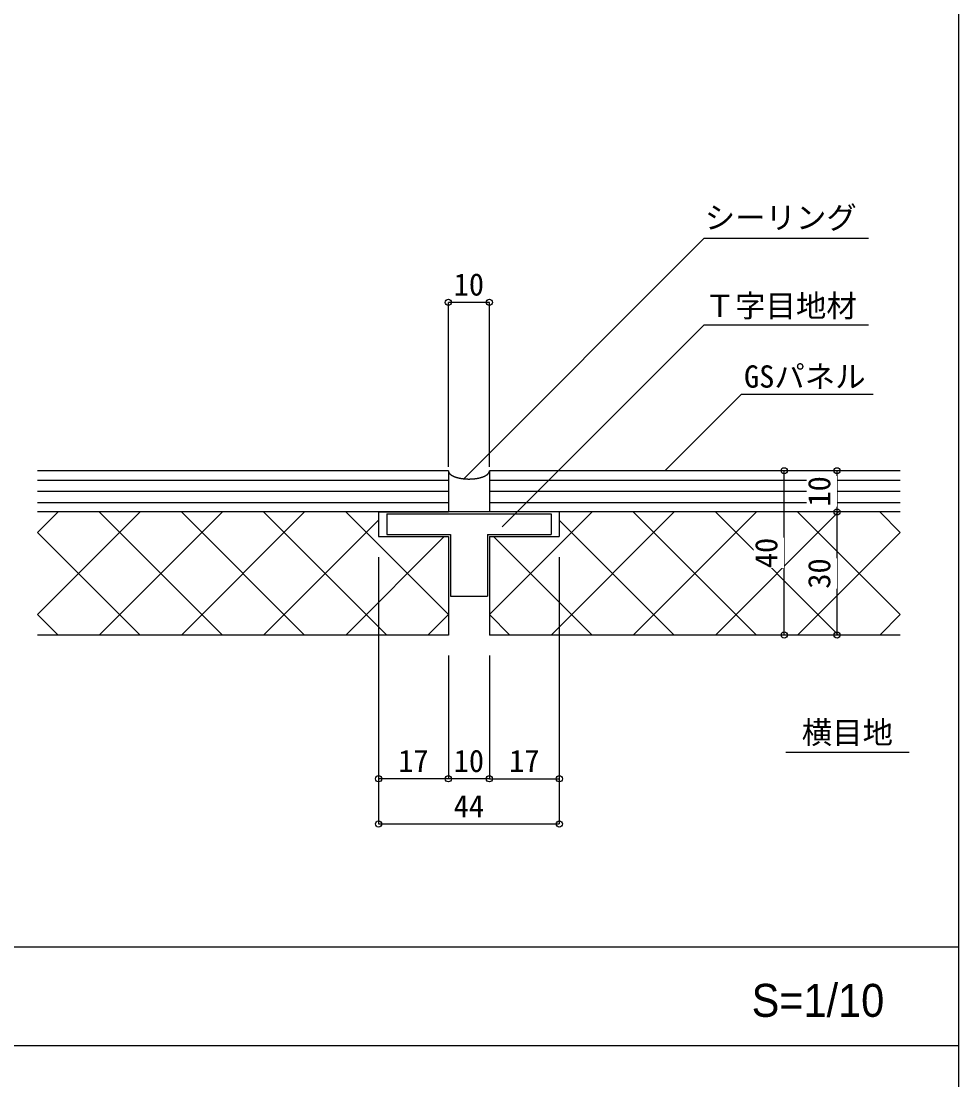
# Model space of a CAD drawing. Units: millimetres on the paper, enlarged 10 times, with parts at other scales. Extents: x 3821 to 7821, y 4568 to 7368.
# Drawn here: x 5727 to 6488, y 5560 to 6420 of the extents above; entities that cross this region are included whole.
import ezdxf
from ezdxf.enums import TextEntityAlignment as Align

# ---------------------------------------------------------------- set-up
doc = ezdxf.new("R2010")
doc.units = ezdxf.units.MM
doc.header["$LTSCALE"] = 10
for name, color, linetype in [('0-0', 7, 'Continuous'), ('1-0', 4, 'Continuous'), ('1-1', 4, 'Continuous'), ('1-2', 4, 'Continuous')]:
    doc.layers.add(name, color=color, linetype=linetype)
doc.styles.add('Arial', font='')
doc.styles.add('ＭＳ ゴシック', font='')
doc.styles.get('Arial').set_extended_font_data('Arial')
doc.styles.get('ＭＳ ゴシック').set_extended_font_data('MS Gothic')

msp = doc.modelspace()

# ---------------------------------------------------------------- linework, layer by layer
at = {"layer": '0-0', "color": 3}
for p, q in [((6487.52, 4818.18), (6487.52, 7368.18)), ((3820.85, 5668.18), (6487.52, 5668.18)), ((3820.85, 5588.18), (6487.52, 5588.18))]:
    msp.add_line(p, q, dxfattribs=at)
at = {"layer": '1-0'}
for p, q in [((6117.04, 6009.19), (6280.9, 6173.05)), ((6280.9, 6173.05), (6414.23, 6173.05)), ((6073.3, 6054.63), (5739.97, 6054.63)), ((6073.3, 6054.63), (6073.3, 6021.3)), ((6106.63, 6054.63), (6106.63, 6021.3)), ((6439.97, 6054.63), (6106.63, 6054.63)), ((6073.3, 6046.89), (5739.97, 6046.89)), ((6439.97, 6046.89), (6106.63, 6046.89)), ((6073.3, 6037.73), (5739.97, 6037.73)), ((6439.97, 6037.73), (6106.63, 6037.73)), ((6073.3, 6028.56), (5739.97, 6028.56)), ((6439.97, 6028.56), (6106.63, 6028.56)), ((6073.3, 6021.3), (5739.97, 6021.3)), ((5756.63, 6021.3), (5739.97, 6004.63)), ((5789.97, 6021.3), (5889.97, 5921.3)), ((5889.97, 6021.3), (5789.97, 5921.3)), ((5856.63, 6021.3), (5956.63, 5921.3)), ((5956.63, 6021.3), (5856.63, 5921.3)), ((5923.3, 6021.3), (6023.3, 5921.3)), ((6016.63, 6014.63), (5923.3, 5921.3)), ((5989.97, 6021.3), (6073.3, 5937.97)), ((6016.63, 6021.3), (6016.63, 6001.3)), ((6016.63, 6021.3), (6073.3, 6021.3)), ((6023.3, 6019.63), (6156.63, 6019.63)), ((6023.3, 6019.63), (6023.3, 6002.97)), ((6106.63, 6021.3), (6073.3, 6021.3)), ((6163.3, 6021.3), (6106.63, 6021.3)), ((6439.97, 6021.3), (6106.63, 6021.3)), ((6189.97, 6021.3), (6106.63, 5937.97)), ((6256.63, 6021.3), (6156.63, 5921.3)), ((6156.63, 6019.63), (6156.63, 6002.97)), ((6163.3, 6021.3), (6163.3, 6001.3)), ((6256.63, 5921.3), (6163.3, 6014.63)), ((6323.3, 6021.3), (6223.3, 5921.3)), ((6323.3, 5921.3), (6223.3, 6021.3)), ((6389.97, 6021.3), (6289.97, 5921.3)), ((6389.97, 5921.3), (6289.97, 6021.3)), ((6439.97, 5937.97), (6356.63, 6021.3)), ((6439.97, 6004.63), (6423.3, 6021.3)), ((5739.97, 6004.63), (5823.3, 5921.3)), ((6069.97, 6001.3), (5989.97, 5921.3)), ((6016.63, 6001.3), (6073.3, 6001.3)), ((6073.3, 6001.3), (6073.3, 5921.3)), ((6104.97, 6002.97), (6104.97, 5952.97)), ((6104.97, 6002.97), (6156.63, 6002.97)), ((6106.63, 6001.3), (6163.3, 6001.3)), ((6106.63, 6001.3), (6106.63, 5921.3)), ((6189.97, 5921.3), (6109.97, 6001.3)), ((6439.97, 6004.63), (6356.63, 5921.3)), ((6073.3, 5937.97), (6056.63, 5921.3)), ((6123.3, 5921.3), (6106.63, 5937.97)), ((6439.97, 5937.97), (6423.3, 5921.3)), ((6073.3, 5921.3), (5739.97, 5921.3)), ((6439.97, 5921.3), (6106.63, 5921.3)), ((6347.09, 5826.33), (6447.09, 5826.33))]:
    msp.add_line(p, q, dxfattribs=at)
for points in [[(6085.5, 6047.97), (6280.9, 6243.36), (6414.23, 6243.36)], [(6248.96, 6054.63), (6311.26, 6116.94), (6417.93, 6116.94)], [(5823.3, 6021.3), (5739.97, 5937.97), (5756.63, 5921.3)], [(6023.3, 6002.97), (6074.97, 6002.97), (6074.97, 5952.97), (6104.97, 5952.97)]]:
    msp.add_lwpolyline(points, dxfattribs=at)
at = {"layer": '1-1'}
for points in [[(6073.3, 6054.63), (6073.3, 6054.58), (6073.3, 6054.52), (6073.3, 6054.47), (6073.31, 6054.41), (6073.31, 6054.36), (6073.32, 6054.3), (6073.33, 6054.25), (6073.33, 6054.19), (6073.34, 6054.14), (6073.35, 6054.08), (6073.37, 6054.03), (6073.38, 6053.97), (6073.39, 6053.92), (6073.41, 6053.86), (6073.42, 6053.81), (6073.44, 6053.75), (6073.46, 6053.7), (6073.48, 6053.65), (6073.5, 6053.59), (6073.52, 6053.54), (6073.54, 6053.49), (6073.56, 6053.43), (6073.59, 6053.38), (6073.61, 6053.33), (6073.64, 6053.27), (6073.67, 6053.22), (6073.7, 6053.17), (6073.73, 6053.12), (6073.76, 6053.06), (6073.79, 6053.01), (6073.82, 6052.96), (6073.86, 6052.91), (6073.89, 6052.85), (6073.93, 6052.8), (6073.97, 6052.75), (6074.01, 6052.7), (6074.05, 6052.65), (6074.09, 6052.6), (6074.13, 6052.54)], [(6074.13, 6052.54), (6074.17, 6052.49), (6074.22, 6052.44), (6074.26, 6052.39), (6074.31, 6052.34), (6074.35, 6052.29), (6074.4, 6052.24), (6074.45, 6052.19), (6074.5, 6052.14), (6074.56, 6052.09), (6074.61, 6052.04), (6074.66, 6051.99), (6074.72, 6051.94), (6074.77, 6051.89), (6074.83, 6051.84), (6074.89, 6051.79), (6074.95, 6051.74), (6075.01, 6051.69), (6075.07, 6051.64), (6075.13, 6051.59), (6075.2, 6051.54), (6075.26, 6051.49), (6075.33, 6051.45), (6075.4, 6051.4), (6075.46, 6051.35), (6075.53, 6051.3), (6075.6, 6051.25), (6075.67, 6051.2), (6075.75, 6051.16), (6075.82, 6051.11), (6075.89, 6051.06), (6075.97, 6051.02), (6076.04, 6050.97), (6076.12, 6050.92), (6076.19, 6050.88), (6076.27, 6050.83), (6076.35, 6050.79), (6076.43, 6050.74), (6076.51, 6050.7), (6076.59, 6050.65)], [(6076.59, 6050.65), (6076.67, 6050.61), (6076.75, 6050.57), (6076.83, 6050.52), (6076.92, 6050.48), (6077, 6050.44), (6077.09, 6050.4), (6077.17, 6050.35), (6077.26, 6050.31), (6077.35, 6050.27), (6077.44, 6050.23), (6077.53, 6050.19), (6077.62, 6050.15), (6077.71, 6050.11), (6077.8, 6050.07), (6077.89, 6050.03), (6077.98, 6049.99), (6078.08, 6049.95), (6078.17, 6049.92), (6078.27, 6049.88), (6078.37, 6049.84), (6078.46, 6049.8), (6078.56, 6049.77), (6078.66, 6049.73), (6078.76, 6049.69), (6078.86, 6049.66), (6078.96, 6049.62), (6079.06, 6049.59), (6079.17, 6049.55), (6079.27, 6049.52), (6079.38, 6049.48), (6079.48, 6049.45), (6079.59, 6049.41), (6079.69, 6049.38), (6079.8, 6049.35), (6079.91, 6049.31), (6080.02, 6049.28), (6080.13, 6049.25), (6080.24, 6049.22), (6080.35, 6049.19)], [(6080.35, 6049.19), (6080.46, 6049.15), (6080.58, 6049.12), (6080.69, 6049.09), (6080.81, 6049.06), (6080.92, 6049.03), (6081.04, 6049), (6081.16, 6048.97), (6081.27, 6048.94), (6081.39, 6048.92), (6081.51, 6048.89), (6081.63, 6048.86), (6081.75, 6048.83), (6081.88, 6048.8), (6082, 6048.78), (6082.12, 6048.75), (6082.24, 6048.73), (6082.36, 6048.7), (6082.49, 6048.67), (6082.61, 6048.65), (6082.73, 6048.63), (6082.86, 6048.6), (6082.98, 6048.58), (6083.1, 6048.56), (6083.23, 6048.53), (6083.35, 6048.51), (6083.48, 6048.49), (6083.6, 6048.47), (6083.73, 6048.45), (6083.86, 6048.43), (6083.98, 6048.41), (6084.11, 6048.39), (6084.24, 6048.37), (6084.36, 6048.35), (6084.49, 6048.33), (6084.62, 6048.32), (6084.75, 6048.3), (6084.87, 6048.28), (6085, 6048.26), (6085.13, 6048.25)], [(6095.19, 6048.3), (6095.31, 6048.32), (6095.44, 6048.33), (6095.57, 6048.35), (6095.7, 6048.37), (6095.82, 6048.39), (6095.95, 6048.41), (6096.08, 6048.43), (6096.2, 6048.45), (6096.33, 6048.47), (6096.45, 6048.49), (6096.58, 6048.51), (6096.7, 6048.53), (6096.83, 6048.56), (6096.95, 6048.58), (6097.08, 6048.6), (6097.2, 6048.63), (6097.32, 6048.65), (6097.45, 6048.67), (6097.57, 6048.7), (6097.69, 6048.73), (6097.81, 6048.75), (6097.94, 6048.78), (6098.06, 6048.8), (6098.18, 6048.83), (6098.3, 6048.86), (6098.42, 6048.89), (6098.54, 6048.92), (6098.66, 6048.94), (6098.78, 6048.97), (6098.89, 6049), (6099.01, 6049.03), (6099.13, 6049.06), (6099.24, 6049.09), (6099.35, 6049.12), (6099.47, 6049.15), (6099.58, 6049.19), (6099.69, 6049.22), (6099.8, 6049.25), (6099.91, 6049.28)], [(6099.91, 6049.28), (6100.02, 6049.31), (6100.13, 6049.35), (6100.24, 6049.38), (6100.35, 6049.41), (6100.45, 6049.45), (6100.56, 6049.48), (6100.66, 6049.52), (6100.77, 6049.55), (6100.87, 6049.59), (6100.97, 6049.62), (6101.07, 6049.66), (6101.17, 6049.69), (6101.27, 6049.73), (6101.37, 6049.77), (6101.47, 6049.8), (6101.57, 6049.84), (6101.66, 6049.88), (6101.76, 6049.92), (6101.85, 6049.95), (6101.95, 6049.99), (6102.04, 6050.03), (6102.13, 6050.07), (6102.22, 6050.11), (6102.32, 6050.15), (6102.41, 6050.19), (6102.5, 6050.23), (6102.58, 6050.27), (6102.67, 6050.31), (6102.76, 6050.35), (6102.84, 6050.4), (6102.93, 6050.44), (6103.01, 6050.48), (6103.1, 6050.52), (6103.18, 6050.57), (6103.26, 6050.61), (6103.34, 6050.65), (6103.43, 6050.7), (6103.51, 6050.74), (6103.58, 6050.79)], [(6103.58, 6050.79), (6103.66, 6050.83), (6103.74, 6050.88), (6103.82, 6050.92), (6103.89, 6050.97), (6103.97, 6051.02), (6104.04, 6051.06), (6104.11, 6051.11), (6104.19, 6051.16), (6104.26, 6051.2), (6104.33, 6051.25), (6104.4, 6051.3), (6104.47, 6051.35), (6104.54, 6051.4), (6104.6, 6051.45), (6104.67, 6051.49), (6104.74, 6051.54), (6104.8, 6051.59), (6104.86, 6051.64), (6104.92, 6051.69), (6104.98, 6051.74), (6105.04, 6051.79), (6105.1, 6051.84), (6105.16, 6051.89), (6105.21, 6051.94), (6105.27, 6051.99), (6105.32, 6052.04), (6105.38, 6052.09), (6105.43, 6052.14), (6105.48, 6052.19), (6105.53, 6052.24), (6105.58, 6052.29), (6105.62, 6052.34), (6105.67, 6052.39), (6105.72, 6052.44), (6105.76, 6052.49), (6105.8, 6052.54), (6105.85, 6052.6), (6105.89, 6052.65), (6105.93, 6052.7)], [(6105.93, 6052.7), (6105.97, 6052.75), (6106, 6052.8), (6106.04, 6052.85), (6106.07, 6052.91), (6106.11, 6052.96), (6106.14, 6053.01), (6106.17, 6053.06), (6106.21, 6053.12), (6106.24, 6053.17), (6106.26, 6053.22), (6106.29, 6053.27), (6106.32, 6053.33), (6106.34, 6053.38), (6106.37, 6053.43), (6106.39, 6053.49), (6106.41, 6053.54), (6106.44, 6053.59), (6106.46, 6053.65), (6106.48, 6053.7), (6106.49, 6053.75), (6106.51, 6053.81), (6106.53, 6053.86), (6106.54, 6053.92), (6106.55, 6053.97), (6106.57, 6054.03), (6106.58, 6054.08), (6106.59, 6054.14), (6106.6, 6054.19), (6106.61, 6054.25), (6106.61, 6054.3), (6106.62, 6054.36), (6106.62, 6054.41), (6106.63, 6054.47), (6106.63, 6054.52), (6106.63, 6054.58), (6106.63, 6054.63)], [(6085.13, 6048.25), (6085.26, 6048.23), (6085.39, 6048.22), (6085.52, 6048.2), (6085.65, 6048.19), (6085.78, 6048.18), (6085.91, 6048.16), (6086.04, 6048.15), (6086.17, 6048.14), (6086.3, 6048.13), (6086.44, 6048.11), (6086.57, 6048.1), (6086.7, 6048.09), (6086.83, 6048.08), (6086.97, 6048.07), (6087.1, 6048.06), (6087.23, 6048.05), (6087.37, 6048.05), (6087.5, 6048.04), (6087.64, 6048.03), (6087.77, 6048.02), (6087.91, 6048.02), (6088.04, 6048.01), (6088.18, 6048), (6088.31, 6048), (6088.45, 6047.99), (6088.59, 6047.99), (6088.72, 6047.98), (6088.86, 6047.98), (6089, 6047.98), (6089.13, 6047.97), (6089.27, 6047.97), (6089.41, 6047.97), (6089.55, 6047.97), (6089.69, 6047.97), (6089.83, 6047.97), (6089.97, 6047.97)], [(6089.97, 6047.97), (6090.11, 6047.97), (6090.24, 6047.97), (6090.38, 6047.97), (6090.52, 6047.97), (6090.66, 6047.97), (6090.8, 6047.97), (6090.94, 6047.98), (6091.07, 6047.98), (6091.21, 6047.98), (6091.35, 6047.99), (6091.48, 6047.99), (6091.62, 6048), (6091.76, 6048), (6091.89, 6048.01), (6092.03, 6048.02), (6092.16, 6048.02), (6092.3, 6048.03), (6092.43, 6048.04), (6092.56, 6048.05), (6092.7, 6048.05), (6092.83, 6048.06), (6092.97, 6048.07), (6093.1, 6048.08), (6093.23, 6048.09), (6093.36, 6048.1), (6093.5, 6048.11), (6093.63, 6048.13), (6093.76, 6048.14), (6093.89, 6048.15), (6094.02, 6048.16), (6094.15, 6048.18), (6094.28, 6048.19), (6094.41, 6048.2), (6094.54, 6048.22), (6094.67, 6048.23), (6094.8, 6048.25), (6094.93, 6048.26), (6095.06, 6048.28), (6095.19, 6048.3)]]:
    msp.add_lwpolyline(points, dxfattribs=at)
at = {"layer": '1-2'}
for p, q in [((6073.3, 6057.97), (6073.3, 6191.3)), ((6106.63, 6191.3), (6073.3, 6191.3)), ((6106.63, 6057.97), (6106.63, 6191.3)), ((6345.8, 5921.3), (6345.8, 6054.63)), ((6388.76, 6021.3), (6388.76, 6054.63)), ((6388.76, 5921.3), (6388.76, 6021.3)), ((6016.63, 5984.63), (6016.63, 5804.63)), ((6016.63, 5984.63), (6016.63, 5767.97)), ((6163.3, 5984.63), (6163.3, 5804.63)), ((6163.3, 5984.63), (6163.3, 5767.97)), ((6073.3, 5904.63), (6073.3, 5804.63)), ((6073.3, 5904.63), (6073.3, 5804.63)), ((6106.63, 5904.63), (6106.63, 5804.63)), ((6106.63, 5904.63), (6106.63, 5804.63)), ((6073.3, 5804.63), (6016.63, 5804.63)), ((6106.63, 5804.63), (6073.3, 5804.63)), ((6106.63, 5804.63), (6163.3, 5804.63)), ((6016.63, 5767.97), (6163.3, 5767.97))]:
    msp.add_line(p, q, dxfattribs=at)
for centre in [(6073.3, 6191.3), (6106.63, 6191.3), (6345.8, 6054.63), (6388.76, 6054.63), (6388.76, 6021.3), (6388.76, 6021.3), (6345.8, 5921.3), (6388.76, 5921.3), (6016.63, 5804.63), (6073.3, 5804.63), (6073.3, 5804.63), (6106.63, 5804.63), (6106.63, 5804.63), (6163.3, 5804.63), (6016.63, 5767.97), (6163.3, 5767.97)]:
    msp.add_circle(centre, 2.5, dxfattribs=at)

# ---------------------------------------------------------------- texts
at = {"layer": '0-0', "style": 'Arial', "width": 0.9}
msp.add_text('S=1/10', height=26.77, dxfattribs=at).set_placement((6319.4, 5603.42), align=Align.BOTTOM_LEFT)
at = {"layer": '1-0', "color": 7, "style": 'ＭＳ ゴシック'}
for s, p in [('シーリング', (6281.29, 6245.65)), ('Ｔ字目地材', (6281.29, 6173.99)), ('GSパネル', (6313.22, 6116.68)), ('横目地', (6360.05, 5827.72))]:
    msp.add_text(s, height=18.1, dxfattribs=at).set_placement(p, align=Align.BOTTOM_LEFT)
at = {"layer": '1-2', "color": 7, "style": 'ＭＳ ゴシック'}
for s, p in [('10', (6077.62, 6191.4)), ('17', (6032.62, 5804.73)), ('10', (6077.62, 5804.73)), ('17', (6122.62, 5804.73)), ('44', (6077.62, 5768.07))]:
    msp.add_text(s, height=18.1, dxfattribs=at).set_placement(p, align=Align.BOTTOM_LEFT)

# ---------------------------------------------------------------- next in the draw order: wipeouts: each hides what was drawn before it
at = {"color": 7}
for points in [[(6388.66, 6025.62), (6363.97, 6025.62), (6363.97, 6050.31), (6388.66, 6050.31)], [(6345.7, 5975.62), (6321, 5975.62), (6321, 6000.31), (6345.7, 6000.31)], [(6388.66, 5958.95), (6363.97, 5958.95), (6363.97, 5983.65), (6388.66, 5983.65)]]:
    msp.add_wipeout(points, dxfattribs=at)

# ---------------------------------------------------------------- next in the draw order: texts
at = {"layer": '1-2', "color": 7, "style": 'ＭＳ ゴシック'}
for s, p in [('10', (6388.66, 6025.62)), ('40', (6345.7, 5975.62)), ('30', (6388.66, 5958.95))]:
    msp.add_text(s, height=18.1, rotation=90, dxfattribs=at).set_placement(p, align=Align.BOTTOM_LEFT)

doc.saveas('drawing.dxf')
